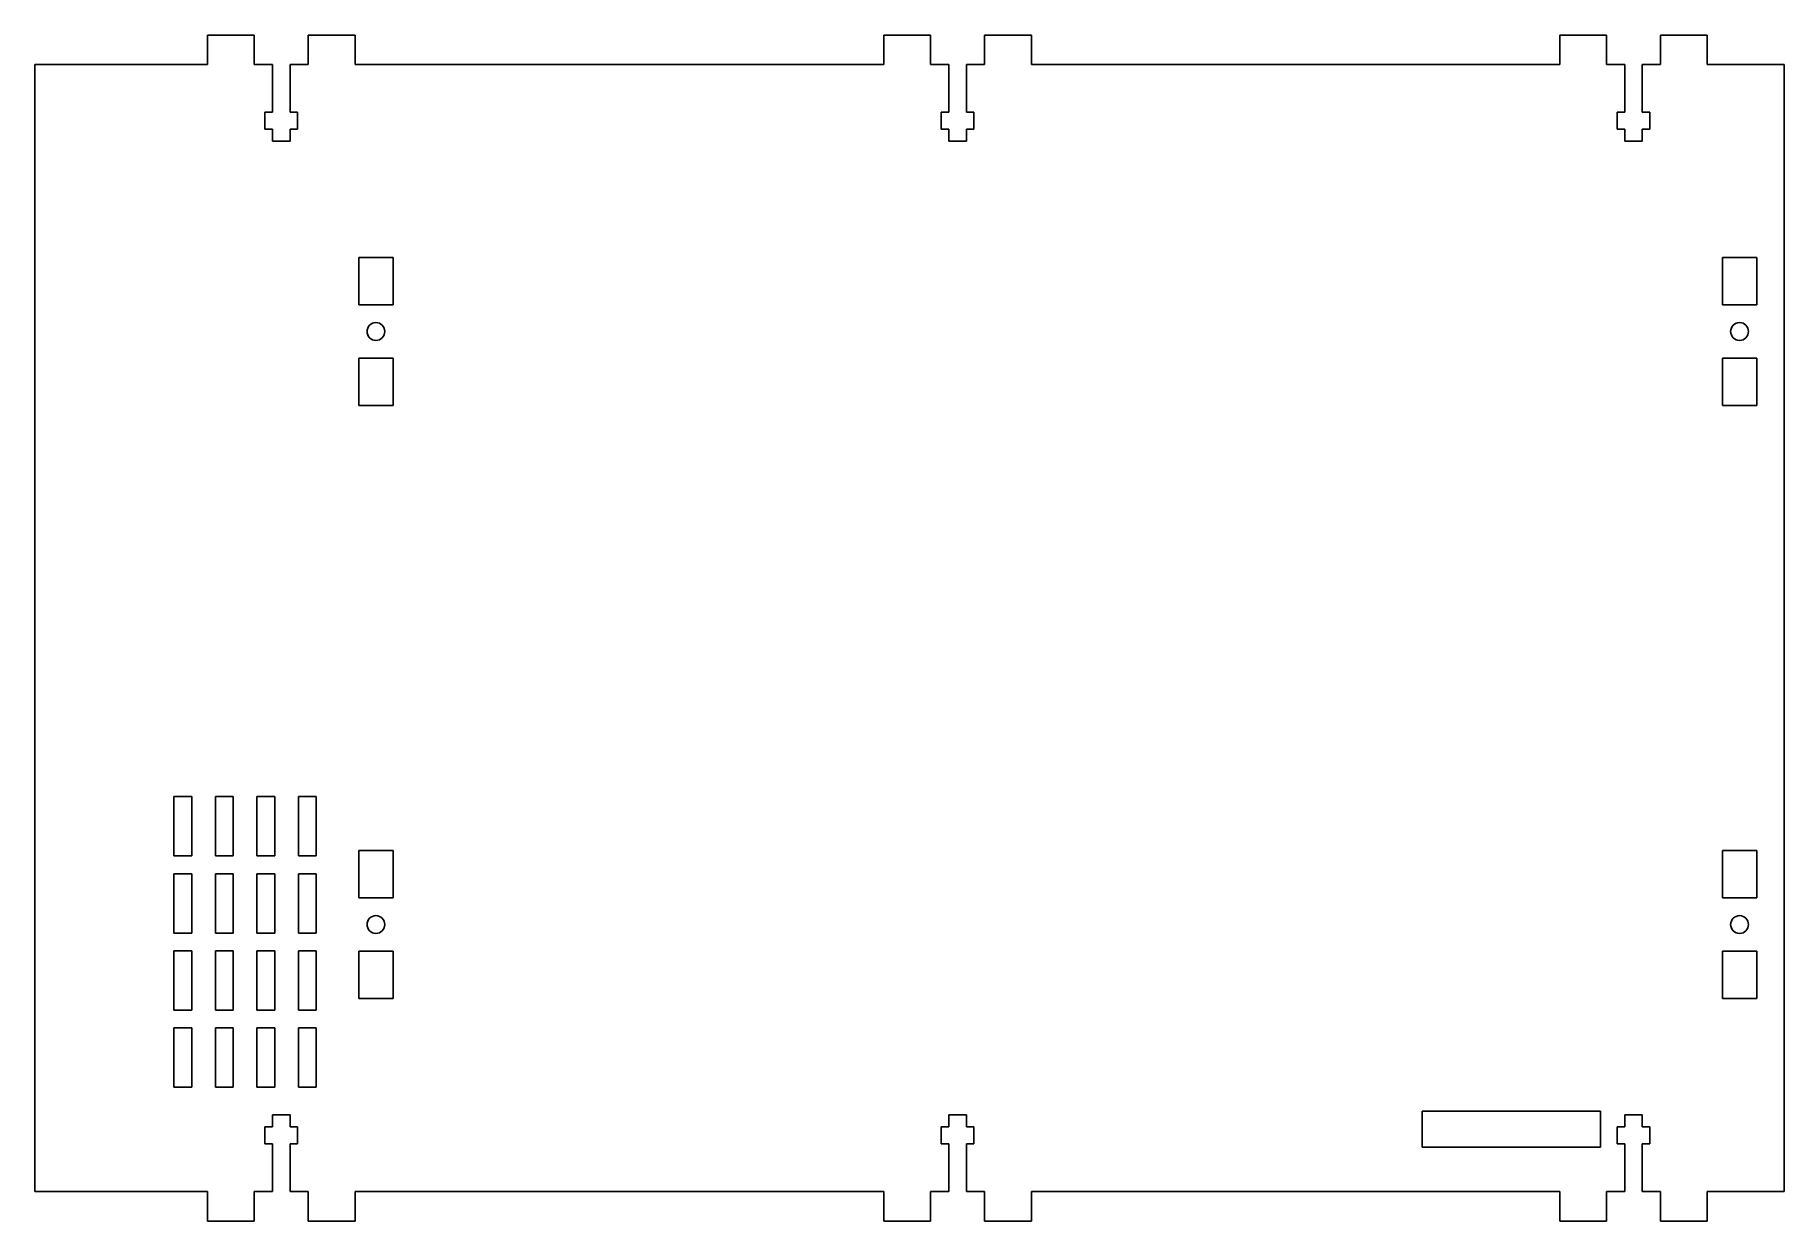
# Model space of a CAD drawing. Extents: x 15 to 310, y 58 to 258.
import ezdxf

# ---------------------------------------------------------------- set-up
doc = ezdxf.new("R2010")
doc.units = 0
doc.header["$LTSCALE"] = 12.7
doc.header["$MEASUREMENT"] = 0
doc.layers.add('VISIBLE', color=7, linetype='CONTINUOUS')

msp = doc.modelspace()

# ---------------------------------------------------------------- linework, layer by layer
at = {"layer": 'VISIBLE'}
for p, q in [((43.84, 252.74), (43.84, 257.74)), ((51.74, 257.74), (43.84, 257.74)), ((51.74, 252.74), (51.74, 257.74)), ((60.84, 252.74), (60.84, 257.74)), ((68.74, 257.74), (60.84, 257.74)), ((68.74, 252.74), (68.74, 257.74)), ((157.91, 252.74), (157.91, 257.74)), ((165.81, 257.74), (157.91, 257.74)), ((165.81, 252.74), (165.81, 257.74)), ((174.91, 252.74), (174.91, 257.74)), ((182.81, 257.74), (174.91, 257.74)), ((182.81, 252.74), (182.81, 257.74)), ((271.91, 252.74), (271.91, 257.74)), ((279.81, 257.74), (271.91, 257.74)), ((279.81, 252.74), (279.81, 257.74)), ((288.91, 252.74), (288.91, 257.74)), ((296.81, 257.74), (288.91, 257.74)), ((296.81, 252.74), (296.81, 257.74)), ((14.75, 252.74), (14.75, 62.74)), ((14.75, 252.74), (43.84, 252.74)), ((54.82, 252.74), (51.74, 252.74)), ((54.82, 252.74), (54.82, 244.74)), ((57.77, 252.74), (57.77, 244.74)), ((60.84, 252.74), (57.77, 252.74)), ((157.91, 252.74), (68.74, 252.74)), ((168.89, 252.74), (165.81, 252.74)), ((168.89, 252.74), (168.89, 244.74)), ((171.84, 252.74), (171.84, 244.74)), ((174.91, 252.74), (171.84, 252.74)), ((271.91, 252.74), (182.81, 252.74)), ((282.89, 252.74), (279.81, 252.74)), ((282.89, 252.74), (282.89, 244.74)), ((285.84, 252.74), (285.84, 244.74)), ((288.91, 252.74), (285.84, 252.74)), ((309.75, 252.74), (296.81, 252.74)), ((309.75, 252.74), (309.75, 62.74)), ((54.82, 244.74), (53.54, 244.74)), ((53.54, 244.74), (53.54, 241.84)), ((59.04, 244.74), (57.77, 244.74)), ((59.04, 244.74), (59.04, 241.84)), ((168.89, 244.74), (167.61, 244.74)), ((167.61, 244.74), (167.61, 241.84)), ((173.11, 244.74), (171.84, 244.74)), ((173.11, 244.74), (173.11, 241.84)), ((282.89, 244.74), (281.61, 244.74)), ((281.61, 244.74), (281.61, 241.84)), ((287.11, 244.74), (285.84, 244.74)), ((287.11, 244.74), (287.11, 241.84)), ((54.82, 241.84), (53.54, 241.84)), ((54.82, 241.84), (54.82, 239.84)), ((57.77, 239.84), (54.82, 239.84)), ((57.77, 241.84), (57.77, 239.84)), ((59.04, 241.84), (57.77, 241.84)), ((168.89, 241.84), (167.61, 241.84)), ((168.89, 241.84), (168.89, 239.84)), ((171.84, 239.84), (168.89, 239.84)), ((171.84, 241.84), (171.84, 239.84)), ((173.11, 241.84), (171.84, 241.84)), ((282.89, 241.84), (281.61, 241.84)), ((282.89, 241.84), (282.89, 239.84)), ((285.84, 239.84), (282.89, 239.84)), ((285.84, 241.84), (285.84, 239.84)), ((287.11, 241.84), (285.84, 241.84)), ((69.35, 220.24), (75.15, 220.24)), ((69.35, 212.24), (69.35, 220.24)), ((75.15, 212.24), (75.15, 220.24)), ((299.35, 220.24), (305.15, 220.24)), ((299.35, 212.24), (299.35, 220.24)), ((305.15, 212.24), (305.15, 220.24)), ((69.35, 212.24), (75.15, 212.24)), ((299.35, 212.24), (305.15, 212.24)), ((69.35, 203.24), (75.15, 203.24)), ((69.35, 203.24), (69.35, 195.24)), ((75.15, 203.24), (75.15, 195.24)), ((299.35, 203.24), (305.15, 203.24)), ((299.35, 203.24), (299.35, 195.24)), ((305.15, 203.24), (305.15, 195.24)), ((69.35, 195.24), (75.15, 195.24)), ((299.35, 195.24), (305.15, 195.24)), ((38.19, 129.31), (38.19, 119.31)), ((41.19, 129.31), (38.19, 129.31)), ((41.19, 129.31), (41.19, 119.31)), ((45.19, 129.31), (45.19, 119.31)), ((48.19, 129.31), (45.19, 129.31)), ((48.19, 129.31), (48.19, 119.31)), ((52.19, 129.31), (52.19, 119.31)), ((55.19, 129.31), (52.19, 129.31)), ((55.19, 129.31), (55.19, 119.31)), ((59.19, 129.31), (59.19, 119.31)), ((62.19, 129.31), (59.19, 129.31)), ((62.19, 129.31), (62.19, 119.31)), ((41.19, 119.31), (38.19, 119.31)), ((48.19, 119.31), (45.19, 119.31)), ((55.19, 119.31), (52.19, 119.31)), ((62.19, 119.31), (59.19, 119.31)), ((69.35, 120.24), (75.15, 120.24)), ((69.35, 112.24), (69.35, 120.24)), ((75.15, 112.24), (75.15, 120.24)), ((299.35, 120.24), (305.15, 120.24)), ((299.35, 112.24), (299.35, 120.24)), ((305.15, 112.24), (305.15, 120.24)), ((38.19, 116.31), (38.19, 106.31)), ((41.19, 116.31), (38.19, 116.31)), ((41.19, 116.31), (41.19, 106.31)), ((45.19, 116.31), (45.19, 106.31)), ((48.19, 116.31), (45.19, 116.31)), ((48.19, 116.31), (48.19, 106.31)), ((52.19, 116.31), (52.19, 106.31)), ((55.19, 116.31), (52.19, 116.31)), ((55.19, 116.31), (55.19, 106.31)), ((59.19, 116.31), (59.19, 106.31)), ((62.19, 116.31), (59.19, 116.31)), ((62.19, 116.31), (62.19, 106.31)), ((69.35, 112.24), (75.15, 112.24)), ((299.35, 112.24), (305.15, 112.24)), ((41.19, 106.31), (38.19, 106.31)), ((48.19, 106.31), (45.19, 106.31)), ((55.19, 106.31), (52.19, 106.31)), ((62.19, 106.31), (59.19, 106.31)), ((38.19, 103.31), (38.19, 93.31)), ((41.19, 103.31), (38.19, 103.31)), ((41.19, 103.31), (41.19, 93.31)), ((45.19, 103.31), (45.19, 93.31)), ((48.19, 103.31), (45.19, 103.31)), ((48.19, 103.31), (48.19, 93.31)), ((52.19, 103.31), (52.19, 93.31)), ((55.19, 103.31), (52.19, 103.31)), ((55.19, 103.31), (55.19, 93.31)), ((59.19, 103.31), (59.19, 93.31)), ((62.19, 103.31), (59.19, 103.31)), ((62.19, 103.31), (62.19, 93.31)), ((69.35, 103.24), (75.15, 103.24)), ((69.35, 103.24), (69.35, 95.24)), ((75.15, 103.24), (75.15, 95.24)), ((299.35, 103.24), (305.15, 103.24)), ((299.35, 103.24), (299.35, 95.24)), ((305.15, 103.24), (305.15, 95.24)), ((69.35, 95.24), (75.15, 95.24)), ((299.35, 95.24), (305.15, 95.24)), ((41.19, 93.31), (38.19, 93.31)), ((48.19, 93.31), (45.19, 93.31)), ((55.19, 93.31), (52.19, 93.31)), ((62.19, 93.31), (59.19, 93.31)), ((38.19, 90.31), (38.19, 80.31)), ((41.19, 90.31), (38.19, 90.31)), ((41.19, 90.31), (41.19, 80.31)), ((45.19, 90.31), (45.19, 80.31)), ((48.19, 90.31), (45.19, 90.31)), ((48.19, 90.31), (48.19, 80.31)), ((52.19, 90.31), (52.19, 80.31)), ((55.19, 90.31), (52.19, 90.31)), ((55.19, 90.31), (55.19, 80.31)), ((59.19, 90.31), (59.19, 80.31)), ((62.19, 90.31), (59.19, 90.31)), ((62.19, 90.31), (62.19, 80.31)), ((41.19, 80.31), (38.19, 80.31)), ((48.19, 80.31), (45.19, 80.31)), ((55.19, 80.31), (52.19, 80.31)), ((62.19, 80.31), (59.19, 80.31)), ((57.77, 75.64), (54.82, 75.64)), ((54.82, 73.64), (54.82, 75.64)), ((57.77, 73.64), (57.77, 75.64)), ((171.84, 75.64), (168.89, 75.64)), ((168.89, 73.64), (168.89, 75.64)), ((171.84, 73.64), (171.84, 75.64)), ((248.71, 76.28), (248.71, 70.22)), ((278.82, 76.28), (248.71, 76.28)), ((278.82, 76.28), (278.82, 70.22)), ((285.84, 75.64), (282.89, 75.64)), ((282.89, 73.64), (282.89, 75.64)), ((285.84, 73.64), (285.84, 75.64)), ((54.82, 73.64), (53.54, 73.64)), ((53.54, 70.74), (53.54, 73.64)), ((59.04, 73.64), (57.77, 73.64)), ((59.04, 70.74), (59.04, 73.64)), ((168.89, 73.64), (167.61, 73.64)), ((167.61, 70.74), (167.61, 73.64)), ((173.11, 73.64), (171.84, 73.64)), ((173.11, 70.74), (173.11, 73.64)), ((282.89, 73.64), (281.61, 73.64)), ((281.61, 70.74), (281.61, 73.64)), ((287.11, 73.64), (285.84, 73.64)), ((287.11, 70.74), (287.11, 73.64)), ((54.82, 70.74), (53.54, 70.74)), ((54.82, 62.74), (54.82, 70.74)), ((57.77, 62.74), (57.77, 70.74)), ((59.04, 70.74), (57.77, 70.74)), ((168.89, 70.74), (167.61, 70.74)), ((168.89, 62.74), (168.89, 70.74)), ((171.84, 62.74), (171.84, 70.74)), ((173.11, 70.74), (171.84, 70.74)), ((278.82, 70.22), (248.71, 70.22)), ((282.89, 70.74), (281.61, 70.74)), ((282.89, 62.74), (282.89, 70.74)), ((285.84, 62.74), (285.84, 70.74)), ((287.11, 70.74), (285.84, 70.74)), ((14.75, 62.74), (43.84, 62.74)), ((43.84, 62.74), (43.84, 57.74)), ((54.82, 62.74), (51.74, 62.74)), ((51.74, 62.74), (51.74, 57.74)), ((60.84, 62.74), (57.77, 62.74)), ((60.84, 62.74), (60.84, 57.74)), ((157.91, 62.74), (68.74, 62.74)), ((68.74, 62.74), (68.74, 57.74)), ((157.91, 62.74), (157.91, 57.74)), ((168.89, 62.74), (165.81, 62.74)), ((165.81, 62.74), (165.81, 57.74)), ((174.91, 62.74), (171.84, 62.74)), ((174.91, 62.74), (174.91, 57.74)), ((271.91, 62.74), (182.81, 62.74)), ((182.81, 62.74), (182.81, 57.74)), ((271.91, 62.74), (271.91, 57.74)), ((282.89, 62.74), (279.81, 62.74)), ((279.81, 62.74), (279.81, 57.74)), ((288.91, 62.74), (285.84, 62.74)), ((288.91, 62.74), (288.91, 57.74)), ((309.75, 62.74), (296.81, 62.74)), ((296.81, 62.74), (296.81, 57.74)), ((51.74, 57.74), (43.84, 57.74)), ((68.74, 57.74), (60.84, 57.74)), ((165.81, 57.74), (157.91, 57.74)), ((182.81, 57.74), (174.91, 57.74)), ((279.81, 57.74), (271.91, 57.74)), ((296.81, 57.74), (288.91, 57.74))]:
    msp.add_line(p, q, dxfattribs=at)
for centre in [(72.25, 207.74), (302.25, 207.74)]:
    msp.add_circle(centre, 1.5, dxfattribs=at)
at = {"layer": 'VISIBLE', "extrusion": (6.12323e-17, -1.22465e-16, -1)}
for centre in [(-72.25, 107.74), (-302.25, 107.74)]:
    msp.add_circle(centre, 1.5, dxfattribs=at)

doc.saveas('drawing.dxf')
